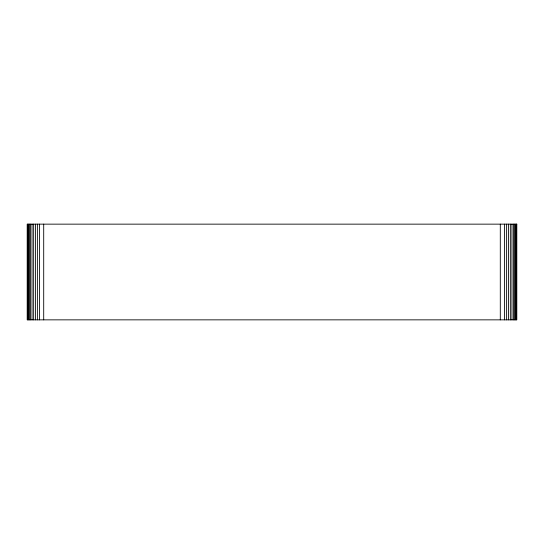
<?xml version="1.0" encoding="UTF-8"?>
<svg xmlns="http://www.w3.org/2000/svg" width="544" height="544" viewBox="0 0 544 544"><rect width="100%" height="100%" fill="white"/><g stroke="black" fill="none" stroke-linecap="round" stroke-linejoin="round"><path stroke-width="0.82" d="M516.236 224.148L516.236 319.852M515.542 224.148L515.542 319.852M514.59 224.148L514.59 319.852M513.393 224.148L513.393 319.852M511.965 224.148L511.965 319.852M510.347 224.148L510.347 319.852M508.552 224.148L508.552 319.852M506.614 224.148L506.614 319.852M504.567 224.148L504.567 319.852M500.296 224.148L500.296 319.852M43.704 224.148L43.704 319.852M39.433 224.148L39.433 319.852M37.386 224.148L37.386 319.852M35.448 224.148L35.448 319.852M33.653 224.148L33.653 319.852M32.035 224.148L32.035 319.852M30.607 224.148L30.607 319.852M29.41 224.148L29.41 319.852M28.458 224.148L28.458 319.852M27.764 224.148L27.764 319.852M516.8 224.148L27.2 224.148L27.2 319.852L516.8 319.852L516.8 224.148"/></g></svg>
